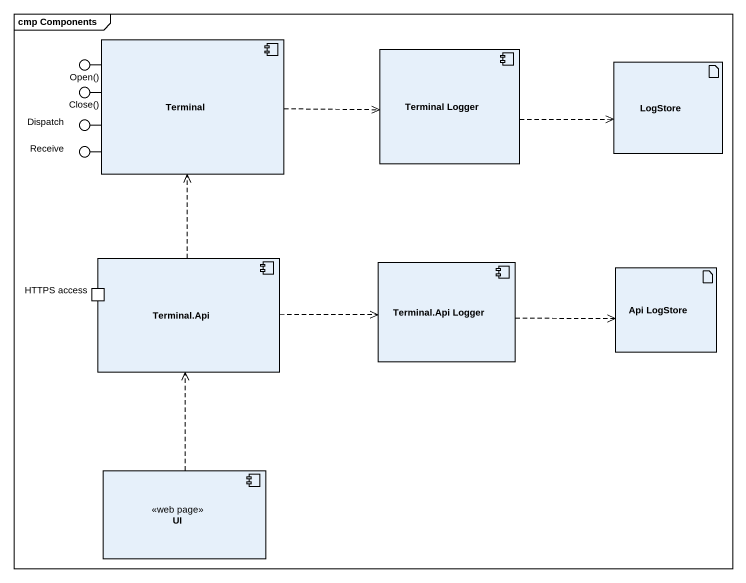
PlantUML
@startuml
mainframe cmp Components
() "Open()" as Open
component Terminal
component "Terminal Logger" as Terminal_Logger
artifact LogStore
() "Close()" as Close
() Dispatch
() Receive
component "Terminal.Api" as Terminal_Api {
  port "HTTPS access" as HTTPS_access
}
component "Terminal.Api Logger" as Terminal_Api_Logger
artifact "Api LogStore" as Api_LogStore
component UI <<web page>>
Terminal -left- Open
Terminal -left- Close
Terminal -left- Dispatch
Terminal -left- Receive
Terminal .right.> Terminal_Logger
Terminal_Logger .right.> LogStore
Terminal_Api .up.> Terminal
Terminal_Api .right.> Terminal_Api_Logger
Terminal_Api_Logger .right.> Api_LogStore
UI .up.> Terminal_Api
@enduml
